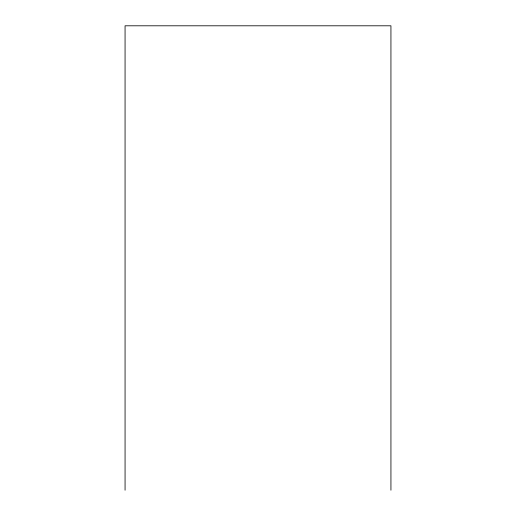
<?xml version="1.0" encoding="UTF-8"?>
<svg xmlns="http://www.w3.org/2000/svg" width="516" height="516" viewBox="0 0 516 516"><rect width="100%" height="100%" fill="white"/><g stroke="black" fill="none" stroke-linecap="round" stroke-linejoin="round"><path stroke-width="0.77" d="M390.935 490.2L390.935 25.8L125.066 25.8L125.066 490.2"/></g></svg>
